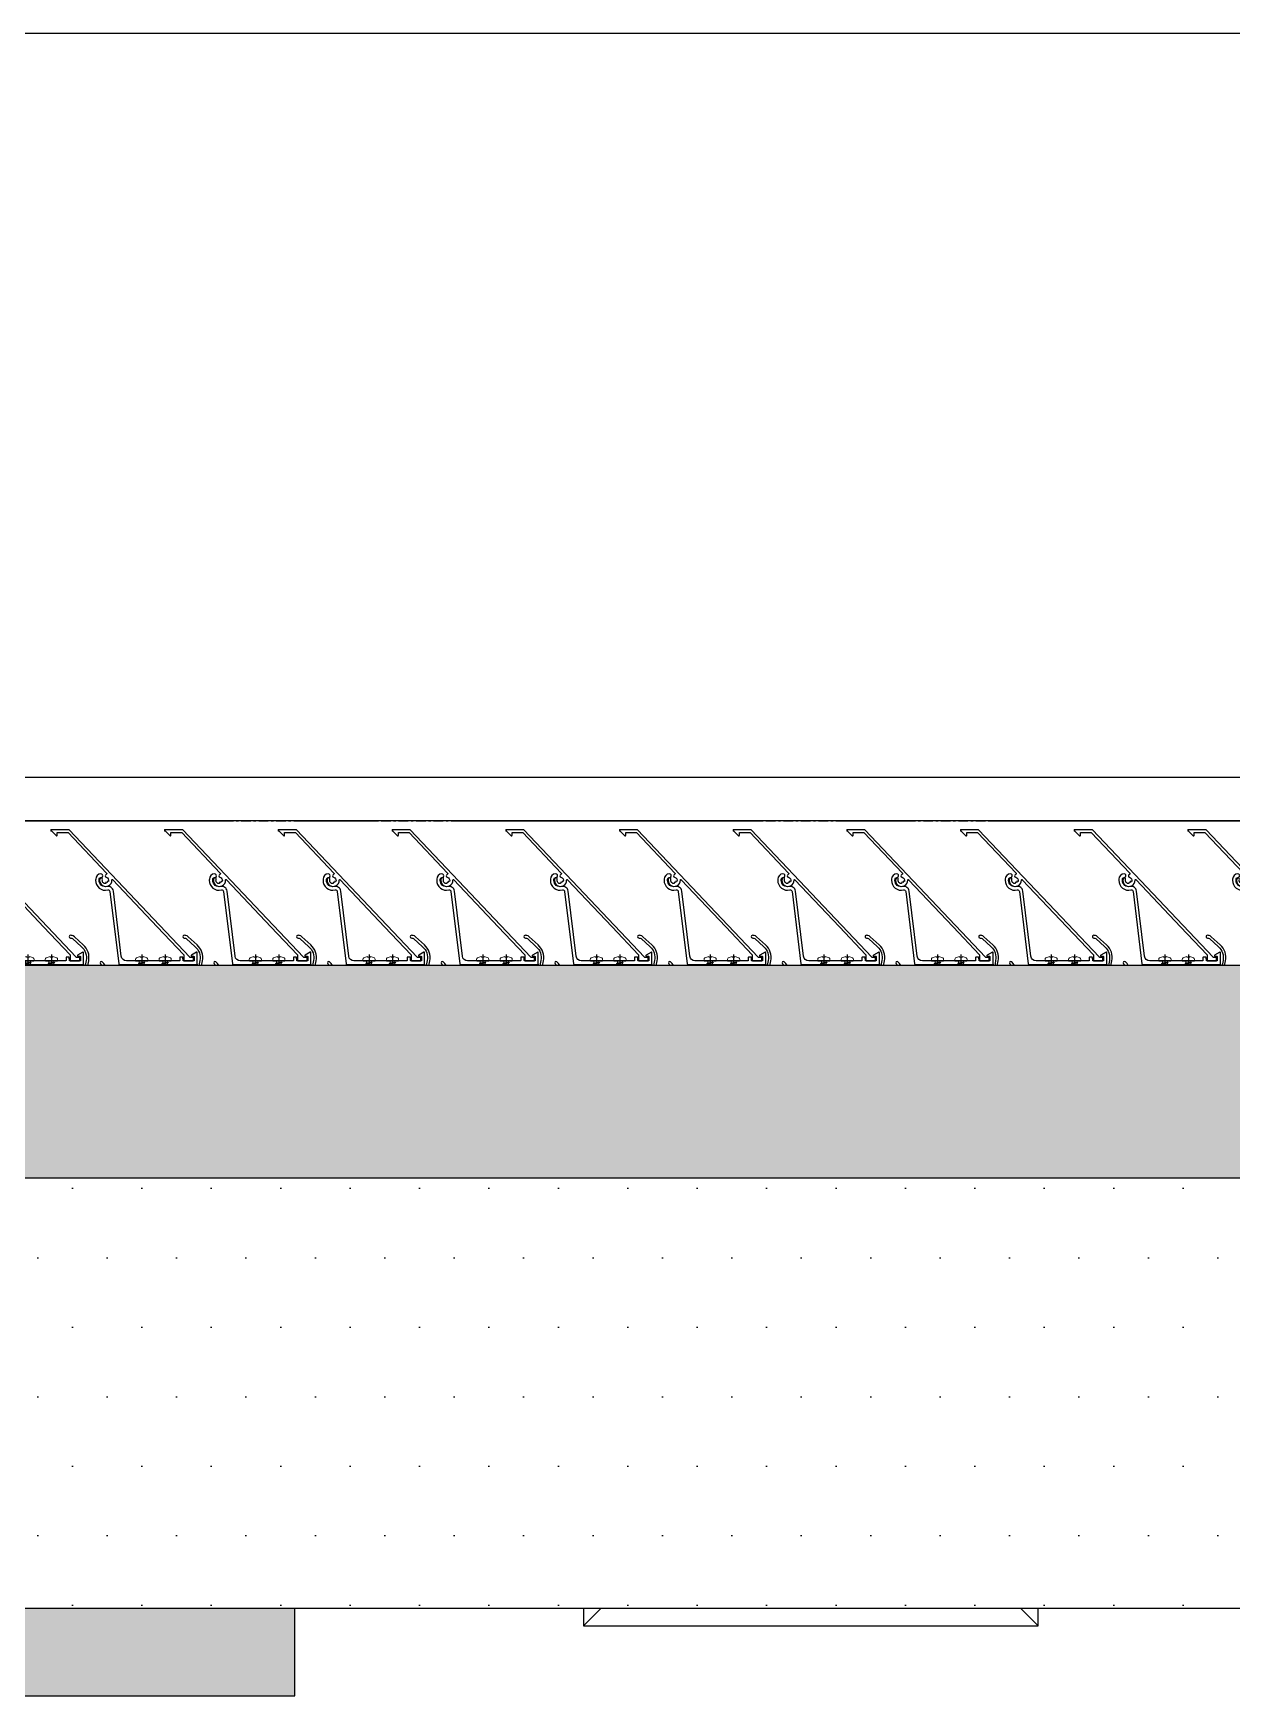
# Model space of a CAD drawing. Header units: millimetres. Extents: x -4391136 to -1798569, y -886572 to -291056.
# Drawn here: x -2466541 to -2465856, y -383711 to -382761 of the extents above; entities that cross this region are included whole.
import ezdxf
from ezdxf.enums import TextEntityAlignment as Align

# ---------------------------------------------------------------- set-up
doc = ezdxf.new("R2010")
doc.units = ezdxf.units.MM
doc.set_wipeout_variables(frame=1)
for name, pattern in [('CENTER', [50.8, 31.75, -6.35, 6.35, -6.35]), ('TA_GL_000.70000', [1.925, 0.7, -0.175, 0.175, -0.175, 0.7]), ('XKITLINE00', [0]), ('XKITLINE02', [4, 2, -2]), ('Xref-C-1-PP17-AR-2214-01-B$0$DPA_Grid _ Level 100', [10, 5.5, -1.6, 1.3, -1.6])]:
    doc.linetypes.add(name, pattern=pattern)
for name, color, linetype, plot in [('000 - 0_HIDE_OBJ_FRAMING_DEF_DIMS', 7, 'Continuous', False), ('000 - STRUCTURE_STEEL_FRAMING_DEF_SUB', 7, 'Continuous', False), ('010 - ASPG_EXTR_DEF_SUB', 7, 'Continuous', False)]:
    doc.layers.add(name, color=color, linetype=linetype, plot=plot)
for name, color, linetype in [('000 - 0_SYM_DWG_GRID-BUBBLE_MAIN_COLOR_1', 7, 'Continuous'), ('000 - 0_SYM_DWG_GRIDLINE_MAIN_COLOR_251', 7, 'Continuous'), ('000 - CONCRETE_COL_HATCH_', 7, 'Continuous'), ('000 - EXISTING_COLUMN_CUT_COLOR_5', 7, 'Continuous'), ('000 - EXISTING_CONCRETE_CUT_COLOR_5', 7, 'Continuous'), ('000 - GRID', 7, 'CENTER'), ('000 - STRUCTURE_STEEL_ACCESORIES_HATCH_', 7, 'Continuous'), ('000 - STRUCTURE_STEEL_ACCESORIES_HIDDEN_', 7, 'Continuous'), ('000 - STRUCTURE_STEEL_ACCESORIES_MAIN_COLOR_1', 7, 'Continuous'), ('000 - STRUCTURE_STEEL_FRAMING_CUT_COLOR_4', 7, 'Continuous'), ('000 - STRUCTURE_STEEL_FRAMING_HIDDEN_', 7, 'Continuous'), ('000 - STRUCTURE_STEEL_FRAMING_SUB_COLOR_2', 7, 'Continuous'), ('000 - STRUCTURE_STEEL_FRAMING_WIPEOUT_', 7, 'Continuous'), ('010 - ASPG_ACCESSORIES_MAIN_COLOR_1', 7, 'Continuous'), ('010 - ASPG_EXTR_MAIN_COLOR_2', 7, 'Continuous'), ('010 - ASPG_FLASHING_HATCH_', 7, 'Continuous'), ('010 - ASPG_FLASHING_MAIN_COLOR_2', 7, 'Continuous'), ('010 - ASPG_FLASHING_MAIN_COLOR_4', 7, 'Continuous'), ('010 - ASPG_FLASHING_WIPEOUT_', 7, 'Continuous'), ('010 - ASPG_FRAMING_MAIN_COLOR_1', 7, 'Continuous'), ('010 - ASPG_FRAMING_MAIN_COLOR_2', 7, 'Continuous'), ('010 - ASPG_FRAMING_SUB_COLOR_2', 7, 'Continuous'), ('010 - ASPG_FRAMING_WIPEOUT_', 7, 'Continuous'), ('_PP-Dim', 7, 'Continuous'), ('BOLT & SCREW', 7, 'Continuous'), ('Center Line', 7, 'CENTER'), ('Xref-C-1-PP17-AR-2214-01-B$0$A-COLS', 7, 'Continuous'), ('Xref-C-1-PP17-AR-2214-01-B$0$A-COLS-E', 7, 'Continuous'), ('Xref-C-1-PP17-AR-2214-01-B$0$A-FLOR-E', 7, 'Continuous'), ('Xref-C-1-PP17-AR-2214-01-B$0$A-GLAZ-CURT', 7, 'Continuous'), ('Xref-C-1-PP17-AR-2214-01-B$0$A-ROOF', 7, 'Continuous'), ('Xref-C-1-PP17-AR-2214-01-B$0$A-ROOF-OTLN', 7, 'Continuous'), ('Xref-C-1-PP17-AR-2214-01-B$0$WALL-E', 7, 'Continuous')]:
    doc.layers.add(name, color=color, linetype=linetype)
doc.layers.add('12-GRID', color=7, linetype='CENTER', lineweight=13)
doc.layers.add('SCREW', color=7, linetype='Continuous', lineweight=5)
doc.styles.add('Arial', font='arial.ttf', dxfattribs={"height": 1500})
doc.styles.add('TA', font='', dxfattribs={"height": 4.5})
doc.styles.get('TA').set_extended_font_data('Cordia New')

# ---------------------------------------------------------------- blocks, each defined once
blk = doc.blocks.new('*U1277')
at = {"layer": '000 - 0_SYM_DWG_GRIDLINE_MAIN_COLOR_251', "color": 7, "linetype": 'ByBlock', "ltscale": 5}
blk.add_line((30, 0), (-560.5, 0), dxfattribs=at)
at = {"color": 7, "style": 'TA', "flags": 1}
blk.add_attdef('LOCATION', (6, -6), '', height=4.5, rotation=270, dxfattribs=at)
at = {"layer": '000 - 0_SYM_DWG_GRID-BUBBLE_MAIN_COLOR_1', "color": 7, "style": 'Arial'}
blk.add_attdef('GRID-HEAD', text='', height=4, rotation=180, dxfattribs=at).set_placement((73.75, 0), align=Align.MIDDLE_CENTER)
blk = doc.blocks.new('W-1-PP17-ENT2_REV00_20260526-152343_LOPF_MAIN_DIMS')
at = {"layer": '000 - GRID', "color": 7, "linetype": 'TA_GL_000.70000', "xscale": 50.00000000000036, "yscale": 50.00000000000036, "zscale": 50.00000000000036, "rotation": 180}
blk.add_blockref('*U1277', (-26525, 0), dxfattribs=at)
blk = doc.blocks.new('Xref-C-1-PP17-AR-2214-01-B$0$DPA_Curved type B - Curved Type B-V74-ENTRANCE 2 - LOWER ROOF FLOOR PLAN01-flat-1')
at = {"layer": 'Xref-C-1-PP17-AR-2214-01-B$0$A-GLAZ-CURT', "color": 7}
for p, q in [((0, -750), (0, 750)), ((0, 750), (0, -750))]:
    blk.add_line(p, q, dxfattribs=at)
blk = doc.blocks.new('Xref-C-1-PP17-AR-2214-01-B$0$DPA-AR_Rectangular - 300x500-26814052-ENTRANCE 2 - LOWER ROOF FLOOR PLAN01-flat-1')
at = {"layer": 'Xref-C-1-PP17-AR-2214-01-B$0$A-COLS-E', "lineweight": 9}
h = blk.add_hatch(dxfattribs=at)
h.set_pattern_fill('ACET-2D-FP_21', style=0, pattern_type=2)
h.set_pattern_definition([(50, (2739792.75, 516133.95), (-459.03375, 385.17505), [76.2, -838.2]), (355, (2739792.75, 516133.95), (65.28253, 746.1827), [60.96, -670.56]), (100.451, (2739853.5, 516128.6), (-693.383, -127.89768), [64.76, -712.36]), (46.184, (2739792.75, 516337.15), (-648.5725, 622.30642), [114.3, -1257.3]), (96.636, (2739883.1, 516323.1), (-1050.5343, -122.21992), [97.14, -1068.54]), (351.184, (2739792.7, 516337.1), (172.19714, 1110.27497), [91.44, -1005.84]), (21, (2739894.35, 516286.35), (-214.74339, 559.42566), [76.2, -838.2]), (326, (2739894.35, 516286.35), (418.85394, 620.9765), [60.96, -670.56]), (71.451, (2739944.9, 516252.26), (-668.45247, 224.29692), [64.76, -712.36]), (37.5, (2739792.75, 516133.95), (-158.769242, 206.912105), [33.528, -628.904, 33.528, -1320.292]), (37.5, (2739792.75, 516133.95), (-158.769242, 206.912105), [-695.96, -647.192, 33.528, -639.572]), (7.5, (2739792.75, 516133.95), (-47.303606, 359.30656), [33.528, -354.584, 33.528, -870.204]), (7.5, (2739792.75, 516133.95), (-47.303606, 359.30656), [-421.64, -613.664, 33.528, -223.012]), (327.5, (2739566.18, 516133.95), (146.191164, 229.474162), [33.528, -220.472, 33.528, -1810.512]), (327.5, (2739566.18, 516133.95), (146.191164, 229.474162), [-287.528, -758.952, 33.528, -1018.032]), (317.5, (2739464.6, 516133.95), (321.09789, 350.41686), [33.528, -296.672, 33.528, -1239.52]), (317.5, (2739464.6, 516133.95), (321.09789, 350.41686), [-363.728, -492.76, 33.528, -713.232])])
h.paths.add_polyline_path([(-150, -250), (-146.07, -250), (150, -250), (150, 250), (-150, 250)])
at = {"layer": 'Xref-C-1-PP17-AR-2214-01-B$0$A-COLS', "color": 7}
for p, q in [((150, 250), (-150, 250)), ((-150, 250), (-150, -250)), ((150, -250), (150, 250)), ((-150, -250), (150, -250))]:
    blk.add_line(p, q, dxfattribs=at)
blk = doc.blocks.new('*U2736')
at = {"layer": '000 - CONCRETE_COL_HATCH_'}
h = blk.add_hatch(dxfattribs=at)
h.set_pattern_fill('AR-CONC', scale=0.5)
h.set_pattern_definition([(50, (0, -6e-15), (3.5863, -0.31376), [0.375, -4.125]), (355, (0, -6e-15), (-0.693757, 3.76096), [0.3, -3.3]), (100.4514, (0.299, -0.026), (2.892544, 3.4472), [0.3187, -3.50571]), (46.1842, (0, 1), (5.33621, -0.827596), [0.5625, -6.1875]), (96.6356, (0.4447, 0.931), (4.67331, 4.87059), [0.47805, -5.25857]), (351.1842, (0, 1), (4.67331, 4.87059), [0.45, -4.95]), (21, (0.5, 0.75), (2.984535, -2.013094), [0.375, -4.125]), (326, (0.5, 0.75), (1.216577, 3.62575), [0.3, -3.3]), (71.4514, (0.7487, 0.5822), (4.20111, 1.612656), [0.3187, -3.50571]), (37.5, (0, -6e-15), (0.060799, 1.664469), [0, -3.26, 0, -3.35, 0, -3.3125]), (7.5, (0, -6e-15), (1.315348, 1.972059), [0, -1.91, 0, -3.185, 0, -1.2625]), (327.5, (-1.115, -6e-15), (2.669112, -0.1127744), [0, -1.25, 0, -3.9, 0, -5.175]), (317.5, (-1.615, -6e-15), (2.91593, 0.500525), [0, -1.625, 0, -2.59, 0, -3.675])])
h.paths.add_polyline_path([(-250, -150), (250, -150), (250, 150), (-250, 150)])
at = {"color": 7}
blk.add_point((0, 0), dxfattribs=at)
at = {"layer": '000 - EXISTING_COLUMN_CUT_COLOR_5', "color": 7}
blk.add_lwpolyline([(-250, -150), (250, -150), (250, 150), (-250, 150)], close=True, dxfattribs=at)
blk = doc.blocks.new('W-1-PP17-ENT2_REV00_20260526-152612_EX_LOPF-1')
at = {"layer": '000 - 0_HIDE_OBJ_FRAMING_DEF_DIMS', "color": 7, "linetype": 'Xref-C-1-PP17-AR-2214-01-B$0$DPA_Grid _ Level 100'}
blk.add_line((-29475.62, 0), (7016, 0), dxfattribs=at)
at = {"layer": 'Xref-C-1-PP17-AR-2214-01-B$0$A-FLOR-E', "color": 7}
blk.add_line((-19235, -400), (-16635, -400), dxfattribs=at)
at = {"layer": 'Xref-C-1-PP17-AR-2214-01-B$0$A-ROOF', "color": 7}
blk.add_line((-11934.45, 0), (-23134.45, 0), dxfattribs=at)
at = {"layer": 'Xref-C-1-PP17-AR-2214-01-B$0$A-ROOF-OTLN', "color": 7}
for p, q in [((-23584.45, 450), (-10434.45, 450)), ((-10434.45, 24.76), (-23159.21, 24.76))]:
    blk.add_line(p, q, dxfattribs=at)
at = {"layer": 'Xref-C-1-PP17-AR-2214-01-B$0$WALL-E', "color": 7}
blk.add_line((-19235, -400), (-16635, -400), dxfattribs=at)
at = {"color": 7, "rotation": 270}
for name, p in [('Xref-C-1-PP17-AR-2214-01-B$0$DPA-AR_Rectangular - 300x500-26814052-ENTRANCE 2 - LOWER ROOF FLOOR PLAN01-flat-1', (-19485, -350)), ('Xref-C-1-PP17-AR-2214-01-B$0$DPA_Curved type B - Curved Type B-V74-ENTRANCE 2 - LOWER ROOF FLOOR PLAN01-flat-1', (-18485, -200))]:
    blk.add_blockref(name, p, dxfattribs=at)
at = {"layer": '000 - EXISTING_CONCRETE_CUT_COLOR_5', "color": 7}
blk.add_blockref('*U2736', (-19485, -350), dxfattribs=at)
blk = doc.blocks.new('PZG35-9D5')
at = {"layer": 'Center Line', "color": 7}
blk.add_line((0, 3.73), (0, -10.53), dxfattribs=at)
at = {"layer": 'SCREW', "color": 7}
for p, q in [((-1.4, 0), (-1.4, -1.09)), ((1.4, 0), (1.4, -0.59)), ((-1.85, -1.4), (1.85, -0.9)), ((-1.85, -1.4), (-1.4, -1.09)), ((-1.85, -1.4), (-1.4, -1.71)), ((-1.85, -2.7), (1.85, -2.2)), ((-1.85, -2.7), (-1.4, -2.39)), ((-1.85, -2.7), (-1.4, -3.01)), ((-1.85, -4), (-1.4, -3.69)), ((-1.85, -4), (-0.99, -3.88)), ((-1.85, -4), (-1.4, -4.31)), ((-1.4, -1.09), (1.4, -0.59)), ((-1.4, -1.71), (1.4, -1.21)), ((-1.4, -1.71), (-1.4, -2.39)), ((-1.4, -2.39), (1.4, -1.89)), ((-1.4, -3.01), (1.4, -2.51)), ((-1.4, -3.01), (-1.4, -3.69)), ((-1.4, -3.69), (-0.84, -3.59)), ((-1.4, -4.31), (-1.18, -4.27)), ((-1.4, -4.31), (-1.4, -8.1)), ((0, -9.5), (-1.4, -8.1)), ((0, -9.5), (1.4, -8.1)), ((0.56, -3.34), (1.4, -3.19)), ((0.71, -3.65), (1.85, -3.5)), ((0.71, -3.93), (1.4, -3.81)), ((0.71, -4.61), (1.4, -4.49)), ((0.71, -4.95), (1.85, -4.8)), ((0.71, -5.23), (1.4, -5.11)), ((1.85, -0.9), (1.4, -0.59)), ((1.85, -0.9), (1.4, -1.21)), ((1.4, -1.21), (1.4, -1.89)), ((1.85, -2.2), (1.4, -1.89)), ((1.85, -2.2), (1.4, -2.51)), ((1.4, -2.51), (1.4, -3.19)), ((1.85, -3.5), (1.4, -3.19)), ((1.85, -3.5), (1.4, -3.81)), ((1.4, -3.81), (1.4, -4.49)), ((1.85, -4.8), (1.4, -4.49)), ((1.85, -4.8), (1.4, -5.11)), ((1.4, -5.11), (1.4, -8.1))]:
    blk.add_line(p, q, dxfattribs=at)
blk.add_lwpolyline([(0, -9.5), (0.71, -5.23), (0.71, -3.6, 0.417657), (0.41, -3.3, 0.108102), (-0.84, -3.59), (-1.4, -4.7)], format="xyb", dxfattribs=at)
blk = doc.blocks.new('*U3396')
at = {"layer": 'SCREW', "color": 7}
blk.add_lwpolyline([(3.03, 1.78, 0.09906), (0.8, 2.55), (0.8, 2.27), (-0.8, 2.27), (-0.8, 2.55, 0.09906), (-3.03, 1.78, 0.266588), (-3.5, 0.96), (-3.5, 0.2, 0.414214), (-3.3, 0), (3.3, 0, 0.414214), (3.5, 0.2), (3.5, 0.96, 0.266588)], format="xyb", close=True, dxfattribs=at)
blk.add_blockref('PZG35-9D5', (0, 0), dxfattribs=at)
blk = doc.blocks.new('*U3399')
at = {"color": 7}
blk.add_point((0, 0), dxfattribs=at)
at = {"layer": '010 - ASPG_ACCESSORIES_MAIN_COLOR_1', "color": 7}
blk.add_lwpolyline([(-39.7, -0.6, 0.414214), (-40, -0.9), (-40, -7.37, 0.57735), (-39.65, -7.57), (-36.64, -5.83, 0.767327), (-36.79, -5.3), (-37.9, -5.3, -0.414214), (-38.2, -5), (-38.2, -2.8, -0.414214), (-38, -2.6), (-32.18, -2.6, -0.388879), (-31.98, -2.78), (-31.85, -4.34, 0.388879), (-31.35, -4.8), (-30.3, -4.8, 0.414214), (-30, -4.5), (-30, -2.9, -0.414214), (-29.7, -2.6), (0.41, -2.6, -0.378969), (3.39, -5.24), (7.95, -42.52, 0.446593), (11.62, -45.08, -0.489802), (16.08, -48.68), (16.06, -49.36, -0.18248), (15.8, -50.02, -0.267949), (15.33, -50.17, 1.122115), (15.1, -52.34, 0.405004), (18.06, -49.4), (18.08, -48.72, 0.489805), (11.16, -43.13, -0.446597), (9.94, -42.28), (4.87, -0.85, 0.364176), (4.57, -0.6)], format="xyb", close=True, dxfattribs=at)
at = {"layer": '010 - ASPG_EXTR_DEF_SUB', "color": 7}
for p in [(-40, -0.5), (43.44, -76.9), (43.44, -77.5)]:
    blk.add_point(p, dxfattribs=at)
at = {"layer": '010 - ASPG_EXTR_MAIN_COLOR_2', "color": 7}
blk.add_lwpolyline([(11.37, -48.15), (11.47, -47.44), (12.18, -47.56), (12.29, -46.79, -0.535538), (14.19, -49.17, 0.991572), (15.66, -49.58, 1.157025), (8.79, -48.77, -0.688558), (8.27, -48.99), (-17.14, -22.17), (-32.34, -6.13), (-32.34, -2.9, 0.414312), (-32.64, -2.6), (-37.54, -2.6, 0.414116), (-37.84, -2.9), (-37.84, -4.3, 0.414214), (-37.54, -4.6), (-35.99, -4.6, -0.205895), (-35.77, -4.69), (33.23, -77.5), (43.14, -77.5, 0.668179), (43.36, -76.99), (40.52, -74.15, 0.668179), (40.01, -74.36), (40.01, -76), (33.87, -76), (11.86, -52.78, -0.558354), (12.08, -51.95, 0.766275), (12.04, -50.39, -0.438583), (10.71, -48.05)], format="xyb", close=True, dxfattribs=at)
at = {"layer": 'SCREW', "color": 7, "rotation": 180}
for p in [(-21.65, -2.5), (-8.24, -2.5)]:
    blk.add_blockref('*U3396', p, dxfattribs=at)
blk = doc.blocks.new('*U2049')
at = {"color": 7}
blk.add_wipeout([(1836, 4), (60, 4), (60, 69.3), (1836, 69.3)], dxfattribs=at).dxf.layer = '010 - ASPG_FRAMING_WIPEOUT_'
at = {"layer": '010 - ASPG_FRAMING_MAIN_COLOR_2', "color": 7}
blk.add_lwpolyline([(1806, 69.3), (90, 69.3), (90, 6), (1806, 6)], close=True, dxfattribs=at)
at = {"layer": '010 - ASPG_FRAMING_SUB_COLOR_2', "color": 7}
for points in [[(1836, 4), (60, 4), (60, 69.3), (1836, 69.3)], [(60, 2), (60, 4), (1836, 4), (1836, 2)]]:
    blk.add_lwpolyline(points, close=True, dxfattribs=at)
at = {"color": 7, "xscale": -1, "rotation": 180}
for p in [(741.77, 69.3), (806.77, 69.3), (871.77, 69.3), (936.77, 69.3), (1001.77, 69.3), (1066.77, 69.3), (1131.77, 69.3), (1196.77, 69.3), (1261.77, 69.3), (1326.77, 69.3), (1391.77, 69.3), (1456.77, 69.3)]:
    blk.add_blockref('*U3399', p, dxfattribs=at)
blk = doc.blocks.new('000_ASPG_TYP_FILES_STRUCTURE_STEEL_BK')
at = {"layer": '000 - STRUCTURE_STEEL_ACCESORIES_HIDDEN_', "color": 7}
blk.add_lwpolyline([(0, 7), (5, 7), (5, -7), (0, -7)], close=True, dxfattribs=at)
at = {"layer": '000 - STRUCTURE_STEEL_ACCESORIES_MAIN_COLOR_1', "color": 7}
for points in [[(0, -30), (60, -30), (60, 30), (0, 30)], [(0, -30), (5, -30), (5, 30), (0, 30)]]:
    blk.add_lwpolyline(points, close=True, dxfattribs=at)
blk = doc.blocks.new('000_CKST_FAMELINE_STEEL_STRUCTURE-COLUMN_TOP_VIEW')
at = {"layer": '000 - STRUCTURE_STEEL_FRAMING_DEF_SUB', "color": 7, "linetype": 'XKITLINE00', "lineweight": 0}
for p, q in [((0, 76), (0, 104)), ((26, 90), (-26, 90)), ((0, 14), (0, -14)), ((26, 0), (-26, 0)), ((0, -76), (0, -104)), ((26, -90), (-26, -90))]:
    blk.add_line(p, q, dxfattribs=at)
at = {"layer": '000 - STRUCTURE_STEEL_FRAMING_SUB_COLOR_2', "color": 7}
for p, q in [((-70, 110), (-90, 130)), ((70, 110), (90, 130)), ((-70, -110), (-90, -130)), ((70, -110), (90, -130))]:
    blk.add_line(p, q, dxfattribs=at)
for points in [[(90, 130), (-90, 130), (-90, -130), (90, -130)], [(70, 110), (-70, 110), (-70, -110), (70, -110)]]:
    blk.add_lwpolyline(points, close=True, dxfattribs=at)
for points in [[(15, 83), (-15, 83, -0.414214), (-22, 90, -0.414214), (-15, 97), (15, 97, -0.414214), (22, 90), (22, 90, -0.414214)], [(15, -83), (-15, -83, 0.414214), (-22, -90, 0.414214), (-15, -97), (15, -97, 0.414214), (22, -90), (22, -90, 0.414214)]]:
    blk.add_lwpolyline(points, format="xyb", close=True, dxfattribs=at)
at = {"color": 7, "rotation": 270}
blk.add_blockref('000_ASPG_TYP_FILES_STRUCTURE_STEEL_BK', (0, -3), dxfattribs=at)
at = {"color": 7}
blk.add_wipeout([(50, 50), (50, -50), (170, -50), (170, 50)], dxfattribs=at).dxf.layer = '000 - STRUCTURE_STEEL_FRAMING_WIPEOUT_'
at = {"layer": '000 - STRUCTURE_STEEL_ACCESORIES_HATCH_'}
h = blk.add_hatch(dxfattribs=at)
h.set_pattern_fill('ANSI32', scale=25, angle=270)
h.set_pattern_definition([(315, (1524.514, 2469.062), (6.629126, 6.629126), []), (315, (1524.514, 2464.642), (6.629126, 6.629126), [])])
h.paths.add_polyline_path([(-50, -50), (-42, -50), (-42, -3), (42, -3), (42, -50), (50, -50), (50, 50), (42, 50), (42, 3), (-42, 3), (-42, 50), (-50, 50)])
at = {"layer": '000 - STRUCTURE_STEEL_FRAMING_CUT_COLOR_4', "color": 7, "lineweight": 0}
blk.add_lwpolyline([(-50, -50), (-42, -50), (-42, -3), (42, -3), (42, -50), (50, -50), (50, 50), (42, 50), (42, 3), (-42, 3), (-42, 50), (-50, 50)], close=True, dxfattribs=at)
at = {"layer": '000 - STRUCTURE_STEEL_FRAMING_DEF_SUB', "color": 7, "linetype": 'XKITLINE00', "lineweight": 0}
for p, q in [((110, 44), (110, 16)), ((96, 30), (124, 30)), ((110, -16), (110, -44)), ((96, -30), (124, -30))]:
    blk.add_line(p, q, dxfattribs=at)
at = {"layer": '000 - STRUCTURE_STEEL_FRAMING_HIDDEN_', "color": 7, "linetype": 'XKITLINE02', "ltscale": 4}
for p, q in [((56, -50), (56, 50)), ((50, 3), (170, 3)), ((50, -3), (170, -3))]:
    blk.add_line(p, q, dxfattribs=at)
at = {"layer": '000 - STRUCTURE_STEEL_FRAMING_SUB_COLOR_2', "color": 7}
for p, q in [((50, 3), (50, -3)), ((170, 3), (170, -3))]:
    blk.add_line(p, q, dxfattribs=at)
blk.add_lwpolyline([(50, 50), (50, -50), (170, -50), (170, 50)], close=True, dxfattribs=at)
for centre in [(110, 30), (110, -30)]:
    blk.add_circle(centre, 7, dxfattribs=at)
blk = doc.blocks.new('*U1990')
at = {"color": 7}
blk.add_wipeout([(-1531.05, 0), (1048.95, 0), (1048.95, 119.92), (-1531.05, 119.92)], dxfattribs=at).dxf.layer = '010 - ASPG_FRAMING_WIPEOUT_'
at = {"layer": '010 - ASPG_FRAMING_MAIN_COLOR_1', "color": 7}
for p, q in [((1048.95, 119.92), (-1531.05, 119.92)), ((-1531.05, 114.85), (1048.95, 114.85)), ((1048.95, 119.92), (1048.95, 0)), ((-1531.05, 109.54), (1048.95, 109.54)), ((-1531.05, 10.38), (1048.95, 10.38)), ((-1531.05, 5.31), (1048.95, 5.31)), ((-1531.05, 0), (1048.95, 0))]:
    blk.add_line(p, q, dxfattribs=at)
blk = doc.blocks.new('W-1-PP17-ENT2_REV00_20260528-225335_ASPG_UPPF')
at = {"color": 7, "xscale": -1}
blk.add_blockref('*U2049', (-17939, -152), dxfattribs=at)
at = {"color": 7, "rotation": 90}
blk.add_blockref('000_CKST_FAMELINE_STEEL_STRUCTURE-COLUMN_TOP_VIEW', (-18940, -370), dxfattribs=at)
at = {"color": 7, "rotation": 180}
blk.add_blockref('*U1990', (-18189.57, -200), dxfattribs=at)
blk = doc.blocks.new('*U3395')
at = {"layer": '12-GRID', "color": 7, "linetype": 'CENTER'}
for p, q in [((0, -6.2), (0, 2.2)), ((-4.2, -2), (4.2, -2))]:
    blk.add_line(p, q, dxfattribs=at)
at = {"layer": 'BOLT & SCREW', "color": 7}
for p, q in [((-0.55, -1.77), (-1.77, -1.56)), ((-0.55, -2.23), (-1.77, -2.44)), ((-0.46, -1.77), (-0.88, -1.56)), ((-0.46, -2.23), (-0.88, -2.44)), ((-0.23, -1.45), (-0.44, -0.23)), ((-0.23, -1.54), (-0.44, -1.12)), ((-0.23, -2.46), (-0.44, -2.88)), ((-0.23, -2.55), (-0.44, -3.77)), ((0.23, -1.45), (0.44, -0.23)), ((0.23, -1.54), (0.44, -1.12)), ((0.44, -2.88), (0.23, -2.46)), ((0.23, -2.55), (0.44, -3.77)), ((0.46, -1.77), (0.88, -1.56)), ((0.46, -2.23), (0.88, -2.44)), ((0.55, -1.77), (1.77, -1.56)), ((0.55, -2.23), (1.77, -2.44))]:
    blk.add_line(p, q, dxfattribs=at)
for points in [[(-1.77, -1.56), (-0.88, -1.56, 0.414214), (-0.44, -1.12), (-0.44, -0.23), (0.44, -0.23), (0.44, -1.12, 0.414214), (0.88, -1.56), (1.77, -1.56), (1.77, -2.44), (0.88, -2.44, 0.414214), (0.44, -2.88), (0.44, -3.77), (-0.44, -3.77), (-0.44, -2.88, 0.414214), (-0.88, -2.44), (-1.77, -2.44)], [(0.23, -2.46, -0.414214), (0.46, -2.23), (0.55, -2.23), (0.55, -1.77), (0.46, -1.77, -0.414214), (0.23, -1.54), (0.23, -1.45), (-0.23, -1.45), (-0.23, -1.54, -0.414214), (-0.46, -1.77), (-0.55, -1.77), (-0.55, -2.23), (-0.46, -2.23, -0.414214), (-0.23, -2.46), (-0.23, -2.55), (0.23, -2.55)]]:
    blk.add_lwpolyline(points, format="xyb", close=True, dxfattribs=at)
blk.add_circle((0, -2), 3.5, dxfattribs=at)
blk = doc.blocks.new('*U3042')
at = {"layer": '010 - ASPG_EXTR_DEF_SUB', "color": 7}
for p in [(650, 0), (715, 0), (780, 0), (845, 0), (910, 0), (975, 0), (1040, 0), (1105, 0), (1170, 0), (1235, 0), (1300, 0)]:
    blk.add_point(p, dxfattribs=at)
at = {"layer": '010 - ASPG_EXTR_MAIN_COLOR_2', "color": 7}
for points in [[(639.8, 14.29, -0.014998), (646.92, 21.45, -0.738349), (649.92, 19.76, 0.004917), (646.81, 4.8, 0.263611), (649.88, -4.46), (655, -9.08, 0.125884), (656.27, -9.75, 0.044275), (657.09, -9.87, 1.107655), (657.13, -8.33, -0.215596), (656.02, -7.99), (650.89, -3.35, -0.263611), (648.28, 4.51, -0.004855), (651.34, 19.26, 0.23396), (650.82, 21.95, -0.24081), (650.71, 24.9, -0.104157), (650.78, 25), (652.99, 26.93, -0.229021), (655.7, 26.89, -0.381721), (660.27, 9.07, 0.977382), (661.62, 8.41, 0.361105), (657.41, 27.5, -0.496126), (657.44, 30.69, 0.003188), (659.06, 31.9, -0.002827), (660.56, 33.07, 0.077048), (693.74, 68.44, -0.247674), (693.99, 68.57), (695.98, 68.57, -0.044131), (696.47, 68.5, -0.125846), (698.96, 67.21, -0.098851), (699.82, 66.03, -0.205828), (699.79, 61.2, -0.115116), (696.37, 57.18, 0.822373), (697.46, 56.1, 0.109185), (701.15, 60.56, 0.208323), (701.19, 66.64, 0.100528), (699.97, 68.32, 0.145116), (696.29, 70.07), (680.76, 70.07, 0.433659), (680.46, 69.75), (680.84, 63.96, 0.082069), (680.86, 63.87, 0.720654), (682.33, 63.97, 0.079224), (682.34, 64.07), (682.07, 68.14, -0.433659), (682.47, 68.57), (690.86, 68.57, -0.607385), (691.35, 67.62, -0.045829), (672.78, 45.76, -0.560492), (672.29, 45.89, 0.31786), (669.21, 48.24, 0.953288), (669.08, 46.72, -2.423004), (667.26, 44.89, 0.952315), (665.74, 44.76, 0.300821), (667.89, 41.76, -0.560492), (667.98, 41.25, -0.019425), (658.62, 33.46, -0.552501), (658.15, 33.64, 0.344461), (654.99, 36.3, 0.952015), (654.86, 34.78, -2.423186), (653.04, 32.95, 0.952015), (651.52, 32.82, 0.2854), (653.49, 29.89, -0.553378), (653.56, 29.38, 0.030674), (638.46, 15.06, 0.4171)], [(1341.35, 67.62, -0.045829), (1322.78, 45.76, -0.560492), (1322.29, 45.89, 0.31786), (1319.21, 48.24, 0.953288), (1319.08, 46.72, -2.423004), (1317.26, 44.89, 0.952315), (1315.74, 44.76, 0.300821), (1317.89, 41.76, -0.560492), (1317.98, 41.25, -0.019425), (1308.62, 33.46, -0.552501), (1308.15, 33.64, 0.344461), (1304.99, 36.3, 0.952015), (1304.86, 34.78, -2.423186), (1303.04, 32.95, 0.952015), (1301.52, 32.82, 0.2854), (1303.49, 29.89, -0.553378), (1303.56, 29.38, 0.030674), (1288.46, 15.06, 0.4171), (1289.11, 5.27, 0.935553), (1290.1, 6.41, -0.43441), (1289.8, 14.29, -0.014998), (1296.92, 21.45, -0.738349), (1299.92, 19.76, 0.004917), (1296.81, 4.8, 0.263611), (1299.88, -4.46), (1305, -9.08, 0.125884), (1306.27, -9.75, 0.044275), (1307.09, -9.87, 1.107655), (1307.13, -8.33, -0.215596), (1306.02, -7.99), (1300.89, -3.35, -0.263611), (1298.28, 4.51, -0.004855), (1301.34, 19.26, 0.23396), (1300.82, 21.95, -0.24081), (1300.71, 24.9, -0.104157), (1300.78, 25), (1302.99, 26.93, -0.229021), (1305.7, 26.89, -0.381721), (1310.27, 9.07, 0.977382), (1311.62, 8.41, 0.361105), (1307.41, 27.5, -0.496126), (1307.44, 30.69, 0.003188), (1309.06, 31.9, -0.002827), (1310.56, 33.07, 0.077048), (1343.74, 68.44, -0.247674)]]:
    blk.add_lwpolyline(points, format="xyb", dxfattribs=at)
for points in [[(745.76, 70.07, 0.433659), (745.46, 69.75), (745.84, 63.96, 0.082069), (745.86, 63.87, 0.720654), (747.33, 63.97, 0.079224), (747.34, 64.07), (747.07, 68.14, -0.433659), (747.47, 68.57), (755.86, 68.57, -0.607385), (756.35, 67.62, -0.045829), (737.78, 45.76, -0.560492), (737.29, 45.89, 0.31786), (734.21, 48.24, 0.953288), (734.08, 46.72, -2.423004), (732.26, 44.89, 0.952315), (730.74, 44.76, 0.300821), (732.89, 41.76, -0.560492), (732.98, 41.25, -0.019425), (723.62, 33.46, -0.552501), (723.15, 33.64, 0.344461), (719.99, 36.3, 0.952015), (719.86, 34.78, -2.423186), (718.04, 32.95, 0.952015), (716.52, 32.82, 0.2854), (718.49, 29.89, -0.553378), (718.56, 29.38, 0.030674), (703.46, 15.06, 0.4171), (704.11, 5.27, 0.935553), (705.1, 6.41, -0.43441), (704.8, 14.29, -0.014998), (711.92, 21.45, -0.738349), (714.92, 19.76, 0.004917), (711.81, 4.8, 0.263611), (714.88, -4.46), (720, -9.08, 0.125884), (721.27, -9.75, 0.044275), (722.09, -9.87, 1.107655), (722.13, -8.33, -0.215596), (721.02, -7.99), (715.89, -3.35, -0.263611), (713.28, 4.51, -0.004855), (716.34, 19.26, 0.23396), (715.82, 21.95, -0.24081), (715.71, 24.9, -0.104157), (715.78, 25), (717.99, 26.93, -0.229021), (720.7, 26.89, -0.381721), (725.27, 9.07, 0.977382), (726.62, 8.41, 0.361105), (722.41, 27.5, -0.496126), (722.44, 30.69, 0.003188), (724.06, 31.9, -0.002827), (725.56, 33.07, 0.077048), (758.74, 68.44, -0.247674), (758.99, 68.57), (760.98, 68.57, -0.044131), (761.47, 68.5, -0.125846), (763.96, 67.21, -0.098851), (764.82, 66.03, -0.205828), (764.79, 61.2, -0.115116), (761.37, 57.18, 0.822373), (762.46, 56.1, 0.109185), (766.15, 60.56, 0.208323), (766.19, 66.64, 0.100528), (764.97, 68.32, 0.145116), (761.29, 70.07)], [(810.76, 70.07, 0.433659), (810.46, 69.75), (810.84, 63.96, 0.082069), (810.86, 63.87, 0.720654), (812.33, 63.97, 0.079224), (812.34, 64.07), (812.07, 68.14, -0.433659), (812.47, 68.57), (820.86, 68.57, -0.607385), (821.35, 67.62, -0.045829), (802.78, 45.76, -0.560492), (802.29, 45.89, 0.31786), (799.21, 48.24, 0.953288), (799.08, 46.72, -2.423004), (797.26, 44.89, 0.952315), (795.74, 44.76, 0.300821), (797.89, 41.76, -0.560492), (797.98, 41.25, -0.019425), (788.62, 33.46, -0.552501), (788.15, 33.64, 0.344461), (784.99, 36.3, 0.952015), (784.86, 34.78, -2.423186), (783.04, 32.95, 0.952015), (781.52, 32.82, 0.2854), (783.49, 29.89, -0.553378), (783.56, 29.38, 0.030674), (768.46, 15.06, 0.4171), (769.11, 5.27, 0.935553), (770.1, 6.41, -0.43441), (769.8, 14.29, -0.014998), (776.92, 21.45, -0.738349), (779.92, 19.76, 0.004917), (776.81, 4.8, 0.263611), (779.88, -4.46), (785, -9.08, 0.125884), (786.27, -9.75, 0.044275), (787.09, -9.87, 1.107655), (787.13, -8.33, -0.215596), (786.02, -7.99), (780.89, -3.35, -0.263611), (778.28, 4.51, -0.004855), (781.34, 19.26, 0.23396), (780.82, 21.95, -0.24081), (780.71, 24.9, -0.104157), (780.78, 25), (782.99, 26.93, -0.229021), (785.7, 26.89, -0.381721), (790.27, 9.07, 0.977382), (791.62, 8.41, 0.361105), (787.41, 27.5, -0.496126), (787.44, 30.69, 0.003188), (789.06, 31.9, -0.002827), (790.56, 33.07, 0.077048), (823.74, 68.44, -0.247674), (823.99, 68.57), (825.98, 68.57, -0.044131), (826.47, 68.5, -0.125846), (828.96, 67.21, -0.098851), (829.82, 66.03, -0.205828), (829.79, 61.2, -0.115116), (826.37, 57.18, 0.822373), (827.46, 56.1, 0.109185), (831.15, 60.56, 0.208323), (831.19, 66.64, 0.100528), (829.97, 68.32, 0.145116), (826.29, 70.07)], [(875.76, 70.07, 0.433659), (875.46, 69.75), (875.84, 63.96, 0.082069), (875.86, 63.87, 0.720654), (877.33, 63.97, 0.079224), (877.34, 64.07), (877.07, 68.14, -0.433659), (877.47, 68.57), (885.86, 68.57, -0.607385), (886.35, 67.62, -0.045829), (867.78, 45.76, -0.560492), (867.29, 45.89, 0.31786), (864.21, 48.24, 0.953288), (864.08, 46.72, -2.423004), (862.26, 44.89, 0.952315), (860.74, 44.76, 0.300821), (862.89, 41.76, -0.560492), (862.98, 41.25, -0.019425), (853.62, 33.46, -0.552501), (853.15, 33.64, 0.344461), (849.99, 36.3, 0.952015), (849.86, 34.78, -2.423186), (848.04, 32.95, 0.952015), (846.52, 32.82, 0.2854), (848.49, 29.89, -0.553378), (848.56, 29.38, 0.030674), (833.46, 15.06, 0.4171), (834.11, 5.27, 0.935553), (835.1, 6.41, -0.43441), (834.8, 14.29, -0.014998), (841.92, 21.45, -0.738349), (844.92, 19.76, 0.004917), (841.81, 4.8, 0.263611), (844.88, -4.46), (850, -9.08, 0.125884), (851.27, -9.75, 0.044275), (852.09, -9.87, 1.107655), (852.13, -8.33, -0.215596), (851.02, -7.99), (845.89, -3.35, -0.263611), (843.28, 4.51, -0.004855), (846.34, 19.26, 0.23396), (845.82, 21.95, -0.24081), (845.71, 24.9, -0.104157), (845.78, 25), (847.99, 26.93, -0.229021), (850.7, 26.89, -0.381721), (855.27, 9.07, 0.977382), (856.62, 8.41, 0.361105), (852.41, 27.5, -0.496126), (852.44, 30.69, 0.003188), (854.06, 31.9, -0.002827), (855.56, 33.07, 0.077048), (888.74, 68.44, -0.247674), (888.99, 68.57), (890.98, 68.57, -0.044131), (891.47, 68.5, -0.125846), (893.96, 67.21, -0.098851), (894.82, 66.03, -0.205828), (894.79, 61.2, -0.115116), (891.37, 57.18, 0.822373), (892.46, 56.1, 0.109185), (896.15, 60.56, 0.208323), (896.19, 66.64, 0.100528), (894.97, 68.32, 0.145116), (891.29, 70.07)], [(940.76, 70.07, 0.433659), (940.46, 69.75), (940.84, 63.96, 0.082069), (940.86, 63.87, 0.720654), (942.33, 63.97, 0.079224), (942.34, 64.07), (942.07, 68.14, -0.433659), (942.47, 68.57), (950.86, 68.57, -0.607385), (951.35, 67.62, -0.045829), (932.78, 45.76, -0.560492), (932.29, 45.89, 0.31786), (929.21, 48.24, 0.953288), (929.08, 46.72, -2.423004), (927.26, 44.89, 0.952315), (925.74, 44.76, 0.300821), (927.89, 41.76, -0.560492), (927.98, 41.25, -0.019425), (918.62, 33.46, -0.552501), (918.15, 33.64, 0.344461), (914.99, 36.3, 0.952015), (914.86, 34.78, -2.423186), (913.04, 32.95, 0.952015), (911.52, 32.82, 0.2854), (913.49, 29.89, -0.553378), (913.56, 29.38, 0.030674), (898.46, 15.06, 0.4171), (899.11, 5.27, 0.935553), (900.1, 6.41, -0.43441), (899.8, 14.29, -0.014998), (906.92, 21.45, -0.738349), (909.92, 19.76, 0.004917), (906.81, 4.8, 0.263611), (909.88, -4.46), (915, -9.08, 0.125884), (916.27, -9.75, 0.044275), (917.09, -9.87, 1.107655), (917.13, -8.33, -0.215596), (916.02, -7.99), (910.89, -3.35, -0.263611), (908.28, 4.51, -0.004855), (911.34, 19.26, 0.23396), (910.82, 21.95, -0.24081), (910.71, 24.9, -0.104157), (910.78, 25), (912.99, 26.93, -0.229021), (915.7, 26.89, -0.381721), (920.27, 9.07, 0.977382), (921.62, 8.41, 0.361105), (917.41, 27.5, -0.496126), (917.44, 30.69, 0.003188), (919.06, 31.9, -0.002827), (920.56, 33.07, 0.077048), (953.74, 68.44, -0.247674), (953.99, 68.57), (955.98, 68.57, -0.044131), (956.47, 68.5, -0.125846), (958.96, 67.21, -0.098851), (959.82, 66.03, -0.205828), (959.79, 61.2, -0.115116), (956.37, 57.18, 0.822373), (957.46, 56.1, 0.109185), (961.15, 60.56, 0.208323), (961.19, 66.64, 0.100528), (959.97, 68.32, 0.145116), (956.29, 70.07)], [(1005.76, 70.07, 0.433659), (1005.46, 69.75), (1005.84, 63.96, 0.082069), (1005.86, 63.87, 0.720654), (1007.33, 63.97, 0.079224), (1007.34, 64.07), (1007.07, 68.14, -0.433659), (1007.47, 68.57), (1015.86, 68.57, -0.607385), (1016.35, 67.62, -0.045829), (997.78, 45.76, -0.560492), (997.29, 45.89, 0.31786), (994.21, 48.24, 0.953288), (994.08, 46.72, -2.423004), (992.26, 44.89, 0.952315), (990.74, 44.76, 0.300821), (992.89, 41.76, -0.560492), (992.98, 41.25, -0.019425), (983.62, 33.46, -0.552501), (983.15, 33.64, 0.344461), (979.99, 36.3, 0.952015), (979.86, 34.78, -2.423186), (978.04, 32.95, 0.952015), (976.52, 32.82, 0.2854), (978.49, 29.89, -0.553378), (978.56, 29.38, 0.030674), (963.46, 15.06, 0.4171), (964.11, 5.27, 0.935553), (965.1, 6.41, -0.43441), (964.8, 14.29, -0.014998), (971.92, 21.45, -0.738349), (974.92, 19.76, 0.004917), (971.81, 4.8, 0.263611), (974.88, -4.46), (980, -9.08, 0.125884), (981.27, -9.75, 0.044275), (982.09, -9.87, 1.107655), (982.13, -8.33, -0.215596), (981.02, -7.99), (975.89, -3.35, -0.263611), (973.28, 4.51, -0.004855), (976.34, 19.26, 0.23396), (975.82, 21.95, -0.24081), (975.71, 24.9, -0.104157), (975.78, 25), (977.99, 26.93, -0.229021), (980.7, 26.89, -0.381721), (985.27, 9.07, 0.977382), (986.62, 8.41, 0.361105), (982.41, 27.5, -0.496126), (982.44, 30.69, 0.003188), (984.06, 31.9, -0.002827), (985.56, 33.07, 0.077048), (1018.74, 68.44, -0.247674), (1018.99, 68.57), (1020.98, 68.57, -0.044131), (1021.47, 68.5, -0.125846), (1023.96, 67.21, -0.098851), (1024.82, 66.03, -0.205828), (1024.79, 61.2, -0.115116), (1021.37, 57.18, 0.822373), (1022.46, 56.1, 0.109185), (1026.15, 60.56, 0.208323), (1026.19, 66.64, 0.100528), (1024.97, 68.32, 0.145116), (1021.29, 70.07)], [(1070.76, 70.07, 0.433659), (1070.46, 69.75), (1070.84, 63.96, 0.082069), (1070.86, 63.87, 0.720654), (1072.33, 63.97, 0.079224), (1072.34, 64.07), (1072.07, 68.14, -0.433659), (1072.47, 68.57), (1080.86, 68.57, -0.607385), (1081.35, 67.62, -0.045829), (1062.78, 45.76, -0.560492), (1062.29, 45.89, 0.31786), (1059.21, 48.24, 0.953288), (1059.08, 46.72, -2.423004), (1057.26, 44.89, 0.952315), (1055.74, 44.76, 0.300821), (1057.89, 41.76, -0.560492), (1057.98, 41.25, -0.019425), (1048.62, 33.46, -0.552501), (1048.15, 33.64, 0.344461), (1044.99, 36.3, 0.952015), (1044.86, 34.78, -2.423186), (1043.04, 32.95, 0.952015), (1041.52, 32.82, 0.2854), (1043.49, 29.89, -0.553378), (1043.56, 29.38, 0.030674), (1028.46, 15.06, 0.4171), (1029.11, 5.27, 0.935553), (1030.1, 6.41, -0.43441), (1029.8, 14.29, -0.014998), (1036.92, 21.45, -0.738349), (1039.92, 19.76, 0.004917), (1036.81, 4.8, 0.263611), (1039.88, -4.46), (1045, -9.08, 0.125884), (1046.27, -9.75, 0.044275), (1047.09, -9.87, 1.107655), (1047.13, -8.33, -0.215596), (1046.02, -7.99), (1040.89, -3.35, -0.263611), (1038.28, 4.51, -0.004855), (1041.34, 19.26, 0.23396), (1040.82, 21.95, -0.24081), (1040.71, 24.9, -0.104157), (1040.78, 25), (1042.99, 26.93, -0.229021), (1045.7, 26.89, -0.381721), (1050.27, 9.07, 0.977382), (1051.62, 8.41, 0.361105), (1047.41, 27.5, -0.496126), (1047.44, 30.69, 0.003188), (1049.06, 31.9, -0.002827), (1050.56, 33.07, 0.077048), (1083.74, 68.44, -0.247674), (1083.99, 68.57), (1085.98, 68.57, -0.044131), (1086.47, 68.5, -0.125846), (1088.96, 67.21, -0.098851), (1089.82, 66.03, -0.205828), (1089.79, 61.2, -0.115116), (1086.37, 57.18, 0.822373), (1087.46, 56.1, 0.109185), (1091.15, 60.56, 0.208323), (1091.19, 66.64, 0.100528), (1089.97, 68.32, 0.145116), (1086.29, 70.07)], [(1135.76, 70.07, 0.433659), (1135.46, 69.75), (1135.84, 63.96, 0.082069), (1135.86, 63.87, 0.720654), (1137.33, 63.97, 0.079224), (1137.34, 64.07), (1137.07, 68.14, -0.433659), (1137.47, 68.57), (1145.86, 68.57, -0.607385), (1146.35, 67.62, -0.045829), (1127.78, 45.76, -0.560492), (1127.29, 45.89, 0.31786), (1124.21, 48.24, 0.953288), (1124.08, 46.72, -2.423004), (1122.26, 44.89, 0.952315), (1120.74, 44.76, 0.300821), (1122.89, 41.76, -0.560492), (1122.98, 41.25, -0.019425), (1113.62, 33.46, -0.552501), (1113.15, 33.64, 0.344461), (1109.99, 36.3, 0.952015), (1109.86, 34.78, -2.423186), (1108.04, 32.95, 0.952015), (1106.52, 32.82, 0.2854), (1108.49, 29.89, -0.553378), (1108.56, 29.38, 0.030674), (1093.46, 15.06, 0.4171), (1094.11, 5.27, 0.935553), (1095.1, 6.41, -0.43441), (1094.8, 14.29, -0.014998), (1101.92, 21.45, -0.738349), (1104.92, 19.76, 0.004917), (1101.81, 4.8, 0.263611), (1104.88, -4.46), (1110, -9.08, 0.125884), (1111.27, -9.75, 0.044275), (1112.09, -9.87, 1.107655), (1112.13, -8.33, -0.215596), (1111.02, -7.99), (1105.89, -3.35, -0.263611), (1103.28, 4.51, -0.004855), (1106.34, 19.26, 0.23396), (1105.82, 21.95, -0.24081), (1105.71, 24.9, -0.104157), (1105.78, 25), (1107.99, 26.93, -0.229021), (1110.7, 26.89, -0.381721), (1115.27, 9.07, 0.977382), (1116.62, 8.41, 0.361105), (1112.41, 27.5, -0.496126), (1112.44, 30.69, 0.003188), (1114.06, 31.9, -0.002827), (1115.56, 33.07, 0.077048), (1148.74, 68.44, -0.247674), (1148.99, 68.57), (1150.98, 68.57, -0.044131), (1151.47, 68.5, -0.125846), (1153.96, 67.21, -0.098851), (1154.82, 66.03, -0.205828), (1154.79, 61.2, -0.115116), (1151.37, 57.18, 0.822373), (1152.46, 56.1, 0.109185), (1156.15, 60.56, 0.208323), (1156.19, 66.64, 0.100528), (1154.97, 68.32, 0.145116), (1151.29, 70.07)], [(1200.76, 70.07, 0.433659), (1200.46, 69.75), (1200.84, 63.96, 0.082069), (1200.86, 63.87, 0.720654), (1202.33, 63.97, 0.079224), (1202.34, 64.07), (1202.07, 68.14, -0.433659), (1202.47, 68.57), (1210.86, 68.57, -0.607385), (1211.35, 67.62, -0.045829), (1192.78, 45.76, -0.560492), (1192.29, 45.89, 0.31786), (1189.21, 48.24, 0.953288), (1189.08, 46.72, -2.423004), (1187.26, 44.89, 0.952315), (1185.74, 44.76, 0.300821), (1187.89, 41.76, -0.560492), (1187.98, 41.25, -0.019425), (1178.62, 33.46, -0.552501), (1178.15, 33.64, 0.344461), (1174.99, 36.3, 0.952015), (1174.86, 34.78, -2.423186), (1173.04, 32.95, 0.952015), (1171.52, 32.82, 0.2854), (1173.49, 29.89, -0.553378), (1173.56, 29.38, 0.030674), (1158.46, 15.06, 0.4171), (1159.11, 5.27, 0.935553), (1160.1, 6.41, -0.43441), (1159.8, 14.29, -0.014998), (1166.92, 21.45, -0.738349), (1169.92, 19.76, 0.004917), (1166.81, 4.8, 0.263611), (1169.88, -4.46), (1175, -9.08, 0.125884), (1176.27, -9.75, 0.044275), (1177.09, -9.87, 1.107655), (1177.13, -8.33, -0.215596), (1176.02, -7.99), (1170.89, -3.35, -0.263611), (1168.28, 4.51, -0.004855), (1171.34, 19.26, 0.23396), (1170.82, 21.95, -0.24081), (1170.71, 24.9, -0.104157), (1170.78, 25), (1172.99, 26.93, -0.229021), (1175.7, 26.89, -0.381721), (1180.27, 9.07, 0.977382), (1181.62, 8.41, 0.361105), (1177.41, 27.5, -0.496126), (1177.44, 30.69, 0.003188), (1179.06, 31.9, -0.002827), (1180.56, 33.07, 0.077048), (1213.74, 68.44, -0.247674), (1213.99, 68.57), (1215.98, 68.57, -0.044131), (1216.47, 68.5, -0.125846), (1218.96, 67.21, -0.098851), (1219.82, 66.03, -0.205828), (1219.79, 61.2, -0.115116), (1216.37, 57.18, 0.822373), (1217.46, 56.1, 0.109185), (1221.15, 60.56, 0.208323), (1221.19, 66.64, 0.100528), (1219.97, 68.32, 0.145116), (1216.29, 70.07)], [(1265.76, 70.07, 0.433659), (1265.46, 69.75), (1265.84, 63.96, 0.082069), (1265.86, 63.87, 0.720654), (1267.33, 63.97, 0.079224), (1267.34, 64.07), (1267.07, 68.14, -0.433659), (1267.47, 68.57), (1275.86, 68.57, -0.607385), (1276.35, 67.62, -0.045829), (1257.78, 45.76, -0.560492), (1257.29, 45.89, 0.31786), (1254.21, 48.24, 0.953288), (1254.08, 46.72, -2.423004), (1252.26, 44.89, 0.952315), (1250.74, 44.76, 0.300821), (1252.89, 41.76, -0.560492), (1252.98, 41.25, -0.019425), (1243.62, 33.46, -0.552501), (1243.15, 33.64, 0.344461), (1239.99, 36.3, 0.952015), (1239.86, 34.78, -2.423186), (1238.04, 32.95, 0.952015), (1236.52, 32.82, 0.2854), (1238.49, 29.89, -0.553378), (1238.56, 29.38, 0.030674), (1223.46, 15.06, 0.4171), (1224.11, 5.27, 0.935553), (1225.1, 6.41, -0.43441), (1224.8, 14.29, -0.014998), (1231.92, 21.45, -0.738349), (1234.92, 19.76, 0.004917), (1231.81, 4.8, 0.263611), (1234.88, -4.46), (1240, -9.08, 0.125884), (1241.27, -9.75, 0.044275), (1242.09, -9.87, 1.107655), (1242.13, -8.33, -0.215596), (1241.02, -7.99), (1235.89, -3.35, -0.263611), (1233.28, 4.51, -0.004855), (1236.34, 19.26, 0.23396), (1235.82, 21.95, -0.24081), (1235.71, 24.9, -0.104157), (1235.78, 25), (1237.99, 26.93, -0.229021), (1240.7, 26.89, -0.381721), (1245.27, 9.07, 0.977382), (1246.62, 8.41, 0.361105), (1242.41, 27.5, -0.496126), (1242.44, 30.69, 0.003188), (1244.06, 31.9, -0.002827), (1245.56, 33.07, 0.077048), (1278.74, 68.44, -0.247674), (1278.99, 68.57), (1280.98, 68.57, -0.044131), (1281.47, 68.5, -0.125846), (1283.96, 67.21, -0.098851), (1284.82, 66.03, -0.205828), (1284.79, 61.2, -0.115116), (1281.37, 57.18, 0.822373), (1282.46, 56.1, 0.109185), (1286.15, 60.56, 0.208323), (1286.19, 66.64, 0.100528), (1284.97, 68.32, 0.145116), (1281.29, 70.07)]]:
    blk.add_lwpolyline(points, format="xyb", close=True, dxfattribs=at)
at = {"color": 7, "rotation": 179.999999999989}
for p in [(669.09, 42.89), (734.09, 42.89), (799.09, 42.89), (864.09, 42.89), (929.09, 42.89), (994.09, 42.89), (1059.09, 42.89), (1124.09, 42.89), (1189.09, 42.89), (1254.09, 42.89), (1319.09, 42.89), (654.87, 30.95), (719.87, 30.95), (784.87, 30.95), (849.87, 30.95), (914.87, 30.95), (979.87, 30.95), (1044.87, 30.95), (1109.87, 30.95), (1174.87, 30.95), (1239.87, 30.95), (1304.87, 30.95)]:
    blk.add_blockref('*U3395', p, dxfattribs=at)
blk = doc.blocks.new('*U3057')
at = {"color": 7}
blk.add_wipeout([(0, -52), (1792, -52), (1546, -298), (0, -298)], dxfattribs=at).dxf.layer = '010 - ASPG_FLASHING_WIPEOUT_'
at = {"layer": '010 - ASPG_FLASHING_HATCH_'}
h = blk.add_hatch(dxfattribs=at)
h.set_pattern_fill('DOTS', scale=0.5)
h.set_pattern_definition([(0, (0, 0), (19.84375, 39.6875), [0, -39.6875])])
h.paths.add_polyline_path([(0, -52), (1792, -52), (1546, -298), (0, -298)])
at = {"layer": '010 - ASPG_FLASHING_MAIN_COLOR_2', "color": 7}
blk.add_lwpolyline([(0, -52), (1792, -52), (1546, -298), (0, -298)], close=True, dxfattribs=at)
at = {"color": 7}
blk.add_wipeout([(0, 69.3), (1913.3, 69.3), (1792, -52), (0, -52)], dxfattribs=at).dxf.layer = '010 - ASPG_FLASHING_WIPEOUT_'
at = {"layer": '010 - ASPG_FLASHING_HATCH_'}
h = blk.add_hatch(dxfattribs=at)
h.set_pattern_fill('DOTS', scale=0.1)
h.set_pattern_definition([(0, (0, 0), (3.96875, 7.9375), [0, -7.9375])])
h.paths.add_polyline_path([(0, 69.3), (1913.3, 69.3), (1792, -52), (0, -52)])
at = {"layer": '010 - ASPG_FLASHING_MAIN_COLOR_4', "color": 7}
blk.add_lwpolyline([(0, 69.3), (1913.3, 69.3), (1792, -52), (0, -52)], close=True, dxfattribs=at)

msp = doc.modelspace()

# ---------------------------------------------------------------- block references
at = {"layer": '_PP-Dim', "color": 7}
msp.add_blockref('W-1-PP17-ENT2_REV00_20260526-152343_LOPF_MAIN_DIMS', (-2447156.51, -383210.87), dxfattribs=at)

# ---------------------------------------------------------------- next in the draw order: block references
at = {"color": 7}
msp.add_blockref('W-1-PP17-ENT2_REV00_20260528-225335_ASPG_UPPF', (-2447156.51, -383210.87), dxfattribs=at)

# ---------------------------------------------------------------- next in the draw order: block references
at = {"color": 7, "rotation": 180}
msp.add_blockref('*U3042', (-2465212.52, -383286.21), dxfattribs=at)

# ---------------------------------------------------------------- next in the draw order: block references
at = {"layer": '_PP-Dim', "color": 7}
msp.add_blockref('W-1-PP17-ENT2_REV00_20260526-152612_EX_LOPF-1', (-2447156.51, -383210.87), dxfattribs=at)

# ---------------------------------------------------------------- next in the draw order: block references
at = {"color": 7, "xscale": -1}
msp.add_blockref('*U3057', (-2465095.51, -383362.87), dxfattribs=at)

doc.saveas('drawing.dxf')
